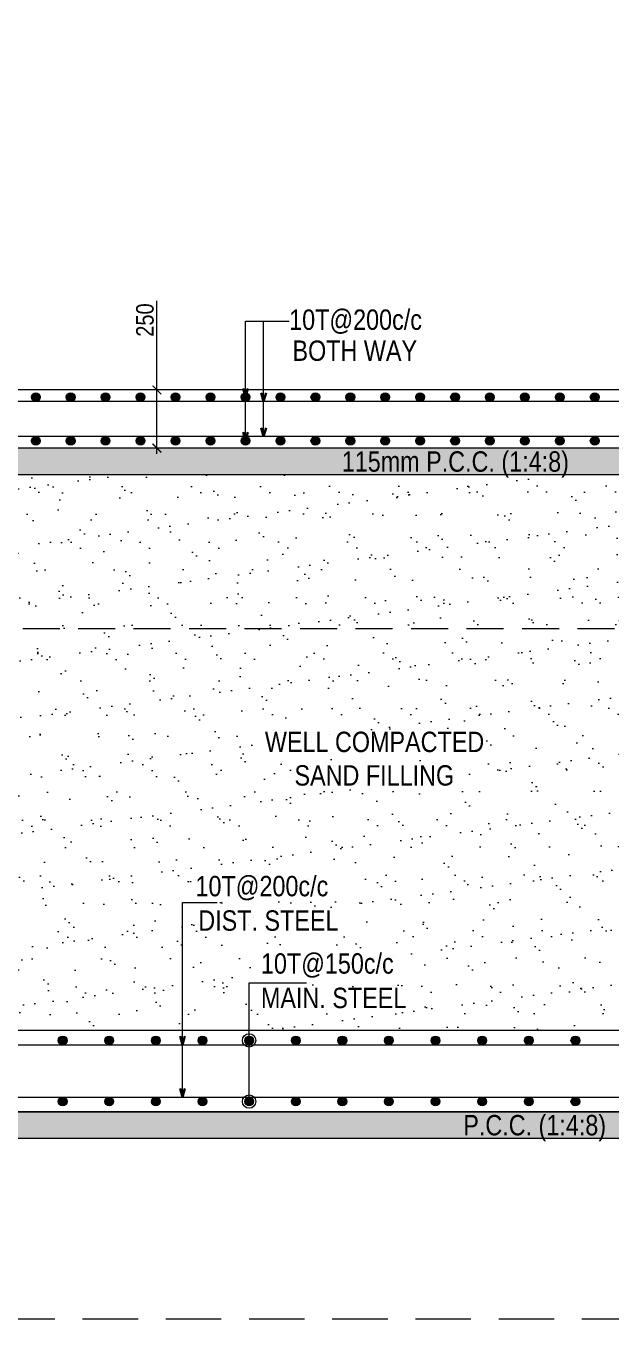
# Model space of a CAD drawing. Header units: millimetres. Extents: x 1112055 to 3390982, y -148532 to 766891.
# Drawn here: x 1800583 to 1810628, y 267857 to 290072 of the extents above; entities that cross this region are included whole.
import ezdxf

# ---------------------------------------------------------------- set-up
doc = ezdxf.new("R2010")
doc.units = ezdxf.units.MM
doc.header["$PDMODE"] = 35
doc.header["$PDSIZE"] = -25
doc.linetypes.add('Hidden', pattern=[9.525, 6.35, -3.175])
for name, color, linetype, lineweight in [('A_Levels', 150, 'Hidden', 13), ('B FOOTING', 49, 'Continuous', 20), ('B HATCH', 250, 'Continuous', 0), ('B P.C.C', 251, 'Continuous', 0), ('B STEEL', 34, 'Continuous', 15), ('B STEEL TEXT', 7, 'Continuous', 15), ('B-ST DIM', 250, 'Continuous', 18)]:
    doc.layers.add(name, color=color, linetype=linetype, lineweight=lineweight)
doc.styles.add('ARIAL', font='arial.ttf')
doc.styles.add('Q1', font='g13f12d.shx', dxfattribs={"width": 0.8})
doc.styles.add('SWINC', font='swissc.ttf')
doc.dimstyles.new('BH-STD', dxfattribs={"dimscale": 0, "dimtxt": 230, "dimasz": 125, "dimexe": 0, "dimexo": 100, "dimgap": 50, "dimtad": 1, "dimdec": 0, "dimzin": 1, "dimdsep": 46, "dimtxsty": 'Q1', "dimblk": 'ARCHTICK', "dimcen": 1, "dimdle": 100, "dimclrd": 250, "dimclre": 250, "dimclrt": 256, "dimadec": 0, "dimazin": 0, "dimtfac": 1, "dimtdec": 0, "dimtix": 1, "dimtofl": 0, "dimtmove": 0, "dimatfit": 2, "dimfxl": 1, "dimtolj": 1, "dimtzin": 0, "dimlwd": 9, "dimlwe": 9, "dimarcsym": 0})
doc.dimstyles.new('DIM 1', dxfattribs={"dimscale": 0, "dimtxt": 230, "dimasz": 150, "dimexe": 0.18, "dimexo": 0.0625, "dimgap": 0.5, "dimtad": 1, "dimdec": 0, "dimzin": 0, "dimdsep": 46, "dimtxsty": 'ARIAL', "dimblk": 'OBLIQUE', "dimcen": 6, "dimse1": 1, "dimse2": 1, "dimclrd": 256, "dimclrt": 256, "dimadec": 0, "dimazin": 2, "dimtfac": 0.75, "dimtdec": 0, "dimtix": 1, "dimtofl": 0, "dimtmove": 1, "dimatfit": 3, "dimldrblk": 'OPEN30', "dimfxl": 0.18, "dimfrac": 1, "dimtolj": 1, "dimtzin": 0, "dimlwd": -1, "dimarcsym": 0})

# ---------------------------------------------------------------- blocks, each defined once
blk = doc.blocks.new('_ArchTick')
at = {"color": 0, "linetype": 'ByBlock', "const_width": 0.15}
blk.add_lwpolyline([(-0.5, -0.5), (0.5, 0.5)], dxfattribs=at)
blk = doc.blocks.new('*D742')
at = {"layer": 'B-ST DIM', "color": 7, "lineweight": 9, "ltscale": 50, "transparency": 16777216}
for p, q in [((1802832, 283820), (1802832, 285348)), ((1803127, 283820), (1802832, 283820)), ((1802832, 282720), (1802832, 283820))]:
    blk.add_line(p, q, dxfattribs=at)
at = {"layer": 'B-ST DIM', "color": 7, "linetype": 'Hidden', "lineweight": 9, "ltscale": 50, "transparency": 16777216}
blk.add_line((1803430, 282820), (1802832, 282820), dxfattribs=at)
at = {"layer": 'Defpoints', "color": 0, "ltscale": 50, "transparency": 16777216}
for p in [(1802832, 283820), (1803227, 283820), (1803530, 282820)]:
    blk.add_point(p, dxfattribs=at)
at = {"layer": 'B-ST DIM', "color": 7, "lineweight": 9, "ltscale": 50, "transparency": 16777216, "xscale": 150, "yscale": 150, "zscale": 150}
for p, rotation in [((1802832, 283820), 90), ((1802832, 282820), 270)]:
    blk.add_blockref('_ArchTick', p, dxfattribs=dict(at, rotation=rotation))
at = {"layer": 'B-ST DIM', "color": 7, "ltscale": 50, "transparency": 16777216, "insert": (1802628, 285019), "char_height": 300, "attachment_point": 5, "rotation": 90, "style": 'SWINC'}
blk.add_mtext('\\A1;250', dxfattribs=at)
blk = doc.blocks.new('_Oblique')
at = {"color": 0, "linetype": 'ByBlock', "lineweight": -2}
blk.add_line((-0.5, -0.5), (0.5, 0.5), dxfattribs=at)
blk = doc.blocks.new('_Open30')
at = {"color": 0, "linetype": 'ByBlock', "lineweight": -2}
for p, q in [((-1, 0.27), (0, 0)), ((0, 0), (-1, -0.27)), ((0, 0), (-1, 0))]:
    blk.add_line(p, q, dxfattribs=at)

msp = doc.modelspace()

# ---------------------------------------------------------------- hatches: boundary and pattern name
at = {"layer": 'B HATCH', "lineweight": 0}
h = msp.add_hatch(dxfattribs=at)
h.set_pattern_fill('AR-CONC', color=250, scale=3, style=0)
h.set_pattern_definition([(50, (229009.9, -237226.4), (546.55401, -47.81726), [57.15, -628.65]), (355, (229009.9, -237226.4), (-105.73026, 573.17054), [45.72, -502.92175]), (100.451445, (229055.44, -237230.37), (440.82374, 525.35326), [48.57003, -534.27073]), (46.1842, (229009.9, -237074), (813.23712, -126.12698), [85.725, -942.975]), (96.63556, (229077.7, -237084.5), (712.2124, 742.27837), [72.85507, -801.40682]), (351.18415, (229009.9, -237074), (712.2124, 742.27837), [68.5799, -754.3792]), (21, (229086.1, -237112.1), (454.84317, -306.7956), [57.15, -628.65]), (326, (229086.1, -237112.1), (185.40609, 552.5639), [45.72, -502.92]), (71.451445, (229124, -237137.65), (640.24926, 245.7683), [48.57003, -534.26981]), (37.5, (229009.9, -237226.38), (9.26581, 253.665117), [0, -496.824, 0, -510.54, 0, -504.825]), (7.5, (229009.9, -237226.38), (200.458988, 300.541724), [0, -291.084, 0, -485.394, 0, -192.405]), (327.5, (228839.97, -237226.38), (406.771786, -17.186232), [0, -190.5, 0, -594.36, 0, -788.67]), (317.5, (228763.77, -237226.4), (444.387544, 76.27947), [0, -247.65, 0, -394.716, 0, -560.07])])
h.paths.add_polyline_path([(1795159.5, 282819.9), (1820738.5, 282819.9), (1820738.5, 282359.9), (1795159.5, 282359.9)])
h = msp.add_hatch(dxfattribs=at)
h.set_pattern_fill('AR-SAND', color=250, scale=15, style=0)
h.set_pattern_definition([(37.5, (219236.77, -248626.4), (-24.00047, 734.11986), [0, -579.12, 0, -647.7, 0, -619.125]), (7.5, (219236.8, -248626.4), (674.2849, 1075.23765), [0, -312.42, 0, -521.97, 0, -200.025]), (327.5, (218768.14, -248626.4), (1186.48856, 2.15578), [0, -190.5, 0, -685.8, 0, -895.35]), (317.5, (218768.1, -248626.4), (1145.3347, 334.394), [0, -95.25, 0, -449.58, 0, -514.35])])
h.paths.add_polyline_path([(1815358.5, 272819.9), (1815358.5, 273219.9), (1818758.5, 273219.9), (1818758.5, 276819.9), (1820738.5, 276819.9), (1820738.5, 282359.9), (1795159.5, 282359.9), (1795159.5, 272819.9)])
h = msp.add_hatch(dxfattribs=at)
h.set_pattern_fill('AR-CONC', color=250, scale=3, style=0)
h.set_pattern_definition([(50, (214050.9, -248626.4), (546.55401, -47.81726), [57.15, -628.65]), (355, (214050.9, -248626.4), (-105.73026, 573.17054), [45.72, -502.92175]), (100.451445, (214096.43, -248630.37), (440.82374, 525.35326), [48.57003, -534.27073]), (46.1842, (214050.9, -248474), (813.23712, -126.12698), [85.725, -942.975]), (96.63556, (214118.66, -248484.5), (712.2124, 742.27837), [72.85507, -801.40682]), (351.18415, (214050.9, -248474), (712.2124, 742.27837), [68.5799, -754.3792]), (21, (214127.1, -248512.1), (454.84317, -306.7956), [57.15, -628.65]), (326, (214127.1, -248512.1), (185.40609, 552.5639), [45.72, -502.92]), (71.451445, (214165, -248537.65), (640.24926, 245.7683), [48.57003, -534.26981]), (37.5, (214050.89, -248626.38), (9.26581, 253.665117), [0, -496.824, 0, -510.54, 0, -504.825]), (7.5, (214050.9, -248626.38), (200.458988, 300.541724), [0, -291.084, 0, -485.394, 0, -192.405]), (327.5, (213880.96, -248626.38), (406.771786, -17.186232), [0, -190.5, 0, -594.36, 0, -788.67]), (317.5, (213804.76, -248626.4), (444.387544, 76.27947), [0, -247.65, 0, -394.716, 0, -560.07])])
h.paths.add_polyline_path([(1792579.5, 271419.9), (1826618.5, 271419.9), (1826618.5, 270959.9), (1792579.5, 270959.9)])
at = {"layer": 'B STEEL'}
h = msp.add_hatch(color=256, dxfattribs=at)
h.dxf.hatch_style = 1
edge = h.paths.add_edge_path()
edge.add_arc((1800751.7, 283694.9), 75, 0, 360)
h = msp.add_hatch(color=256, dxfattribs=at)
h.dxf.hatch_style = 1
edge = h.paths.add_edge_path()
edge.add_arc((1801351.7, 283694.9), 75, 0, 360)
h = msp.add_hatch(color=256, dxfattribs=at)
h.dxf.hatch_style = 1
edge = h.paths.add_edge_path()
edge.add_arc((1801951.7, 283694.9), 75, 0, 360)
h = msp.add_hatch(color=256, dxfattribs=at)
h.dxf.hatch_style = 1
edge = h.paths.add_edge_path()
edge.add_arc((1802551.7, 283694.9), 75, 0, 360)
h = msp.add_hatch(color=256, dxfattribs=at)
h.dxf.hatch_style = 1
edge = h.paths.add_edge_path()
edge.add_arc((1803151.7, 283694.9), 75, 0, 360)
h = msp.add_hatch(color=256, dxfattribs=at)
h.dxf.hatch_style = 1
edge = h.paths.add_edge_path()
edge.add_arc((1803751.7, 283694.9), 75, 0, 360)
h = msp.add_hatch(color=256, dxfattribs=at)
h.dxf.hatch_style = 1
edge = h.paths.add_edge_path()
edge.add_arc((1804351.7, 283694.9), 75, 0, 360)
h = msp.add_hatch(color=256, dxfattribs=at)
h.dxf.hatch_style = 1
edge = h.paths.add_edge_path()
edge.add_arc((1804951.7, 283694.9), 75, 0, 360)
h = msp.add_hatch(color=256, dxfattribs=at)
h.dxf.hatch_style = 1
edge = h.paths.add_edge_path()
edge.add_arc((1805551.7, 283694.9), 75, 0, 360)
h = msp.add_hatch(color=256, dxfattribs=at)
h.dxf.hatch_style = 1
edge = h.paths.add_edge_path()
edge.add_arc((1806151.7, 283694.9), 75, 0, 360)
h = msp.add_hatch(color=256, dxfattribs=at)
h.dxf.hatch_style = 1
edge = h.paths.add_edge_path()
edge.add_arc((1806751.7, 283694.9), 75, 0, 360)
h = msp.add_hatch(color=256, dxfattribs=at)
h.dxf.hatch_style = 1
edge = h.paths.add_edge_path()
edge.add_arc((1807351.7, 283694.9), 75, 0, 360)
h = msp.add_hatch(color=256, dxfattribs=at)
h.dxf.hatch_style = 1
edge = h.paths.add_edge_path()
edge.add_arc((1807949, 283694.9), 75, 0, 360)
h = msp.add_hatch(color=256, dxfattribs=at)
h.dxf.hatch_style = 1
edge = h.paths.add_edge_path()
edge.add_arc((1808546.4, 283694.9), 75, 0, 360)
h = msp.add_hatch(color=256, dxfattribs=at)
h.dxf.hatch_style = 1
edge = h.paths.add_edge_path()
edge.add_arc((1809146.4, 283694.9), 75, 0, 360)
h = msp.add_hatch(color=256, dxfattribs=at)
h.dxf.hatch_style = 1
edge = h.paths.add_edge_path()
edge.add_arc((1809746.4, 283694.9), 75, 0, 360)
h = msp.add_hatch(color=256, dxfattribs=at)
h.dxf.hatch_style = 1
edge = h.paths.add_edge_path()
edge.add_arc((1810346.4, 283694.9), 75, 0, 360)
h = msp.add_hatch(color=256, dxfattribs=at)
h.dxf.hatch_style = 1
edge = h.paths.add_edge_path()
edge.add_arc((1800751.7, 282944.9), 75, 0, 360)
h = msp.add_hatch(color=256, dxfattribs=at)
h.dxf.hatch_style = 1
edge = h.paths.add_edge_path()
edge.add_arc((1801351.7, 282944.9), 75, 0, 360)
h = msp.add_hatch(color=256, dxfattribs=at)
h.dxf.hatch_style = 1
edge = h.paths.add_edge_path()
edge.add_arc((1801951.7, 282944.9), 75, 0, 360)
h = msp.add_hatch(color=256, dxfattribs=at)
h.dxf.hatch_style = 1
edge = h.paths.add_edge_path()
edge.add_arc((1802551.7, 282944.9), 75, 0, 360)
h = msp.add_hatch(color=256, dxfattribs=at)
h.dxf.hatch_style = 1
edge = h.paths.add_edge_path()
edge.add_arc((1803151.7, 282944.9), 75, 0, 360)
h = msp.add_hatch(color=256, dxfattribs=at)
h.dxf.hatch_style = 1
edge = h.paths.add_edge_path()
edge.add_arc((1803751.7, 282944.9), 75, 0, 360)
h = msp.add_hatch(color=256, dxfattribs=at)
h.dxf.hatch_style = 1
edge = h.paths.add_edge_path()
edge.add_arc((1804351.7, 282944.9), 75, 0, 360)
h = msp.add_hatch(color=256, dxfattribs=at)
h.dxf.hatch_style = 1
edge = h.paths.add_edge_path()
edge.add_arc((1804951.7, 282944.9), 75, 0, 360)
h = msp.add_hatch(color=256, dxfattribs=at)
h.dxf.hatch_style = 1
edge = h.paths.add_edge_path()
edge.add_arc((1805551.7, 282944.9), 75, 0, 360)
h = msp.add_hatch(color=256, dxfattribs=at)
h.dxf.hatch_style = 1
edge = h.paths.add_edge_path()
edge.add_arc((1806151.7, 282944.9), 75, 0, 360)
h = msp.add_hatch(color=256, dxfattribs=at)
h.dxf.hatch_style = 1
edge = h.paths.add_edge_path()
edge.add_arc((1806751.7, 282944.9), 75, 0, 360)
h = msp.add_hatch(color=256, dxfattribs=at)
h.dxf.hatch_style = 1
edge = h.paths.add_edge_path()
edge.add_arc((1807351.7, 282944.9), 75, 0, 360)
h = msp.add_hatch(color=256, dxfattribs=at)
h.dxf.hatch_style = 1
edge = h.paths.add_edge_path()
edge.add_arc((1807949, 282944.9), 75, 0, 360)
h = msp.add_hatch(color=256, dxfattribs=at)
h.dxf.hatch_style = 1
edge = h.paths.add_edge_path()
edge.add_arc((1808546.4, 282944.9), 75, 0, 360)
h = msp.add_hatch(color=256, dxfattribs=at)
h.dxf.hatch_style = 1
edge = h.paths.add_edge_path()
edge.add_arc((1809146.4, 282944.9), 75, 0, 360)
h = msp.add_hatch(color=256, dxfattribs=at)
h.dxf.hatch_style = 1
edge = h.paths.add_edge_path()
edge.add_arc((1809746.4, 282944.9), 75, 0, 360)
h = msp.add_hatch(color=256, dxfattribs=at)
h.dxf.hatch_style = 1
edge = h.paths.add_edge_path()
edge.add_arc((1810346.4, 282944.9), 75, 0, 360)
h = msp.add_hatch(color=256, dxfattribs=at)
h.dxf.hatch_style = 1
edge = h.paths.add_edge_path()
edge.add_arc((1801214.5, 272644.9), 75, 0, 360)
h = msp.add_hatch(color=256, dxfattribs=at)
h.dxf.hatch_style = 1
edge = h.paths.add_edge_path()
edge.add_arc((1802014.5, 272644.9), 75, 0, 360)
h = msp.add_hatch(color=256, dxfattribs=at)
h.dxf.hatch_style = 1
edge = h.paths.add_edge_path()
edge.add_arc((1802814.5, 272644.9), 75, 0, 360)
h = msp.add_hatch(color=256, dxfattribs=at)
h.dxf.hatch_style = 1
edge = h.paths.add_edge_path()
edge.add_arc((1803614.5, 272644.9), 75, 0, 360)
h = msp.add_hatch(color=256, dxfattribs=at)
h.dxf.hatch_style = 1
edge = h.paths.add_edge_path()
edge.add_arc((1804414.5, 272644.9), 75, 0, 360)
h = msp.add_hatch(color=256, dxfattribs=at)
h.dxf.hatch_style = 1
edge = h.paths.add_edge_path()
edge.add_arc((1805214.5, 272644.9), 75, 0, 360)
h = msp.add_hatch(color=256, dxfattribs=at)
h.dxf.hatch_style = 1
edge = h.paths.add_edge_path()
edge.add_arc((1806014.5, 272644.9), 75, 0, 360)
h = msp.add_hatch(color=256, dxfattribs=at)
h.dxf.hatch_style = 1
edge = h.paths.add_edge_path()
edge.add_arc((1806814.5, 272644.9), 75, 0, 360)
h = msp.add_hatch(color=256, dxfattribs=at)
h.dxf.hatch_style = 1
edge = h.paths.add_edge_path()
edge.add_arc((1807614.5, 272644.9), 75, 0, 360)
h = msp.add_hatch(color=256, dxfattribs=at)
h.dxf.hatch_style = 1
edge = h.paths.add_edge_path()
edge.add_arc((1808414.5, 272644.9), 75, 0, 360)
h = msp.add_hatch(color=256, dxfattribs=at)
h.dxf.hatch_style = 1
edge = h.paths.add_edge_path()
edge.add_arc((1809214.5, 272644.9), 75, 0, 360)
h = msp.add_hatch(color=256, dxfattribs=at)
h.dxf.hatch_style = 1
edge = h.paths.add_edge_path()
edge.add_arc((1810014.5, 272644.9), 75, 0, 360)
h = msp.add_hatch(color=256, dxfattribs=at)
h.dxf.hatch_style = 1
edge = h.paths.add_edge_path()
edge.add_arc((1801214.5, 271594.9), 75, 0, 360)
h = msp.add_hatch(color=256, dxfattribs=at)
h.dxf.hatch_style = 1
edge = h.paths.add_edge_path()
edge.add_arc((1802014.5, 271594.9), 75, 0, 360)
h = msp.add_hatch(color=256, dxfattribs=at)
h.dxf.hatch_style = 1
edge = h.paths.add_edge_path()
edge.add_arc((1802814.5, 271594.9), 75, 0, 360)
h = msp.add_hatch(color=256, dxfattribs=at)
h.dxf.hatch_style = 1
edge = h.paths.add_edge_path()
edge.add_arc((1803614.5, 271594.9), 75, 0, 360)
h = msp.add_hatch(color=256, dxfattribs=at)
h.dxf.hatch_style = 1
edge = h.paths.add_edge_path()
edge.add_arc((1804414.5, 271594.9), 75, 0, 360)
h = msp.add_hatch(color=256, dxfattribs=at)
h.dxf.hatch_style = 1
edge = h.paths.add_edge_path()
edge.add_arc((1805214.5, 271594.9), 75, 0, 360)
h = msp.add_hatch(color=256, dxfattribs=at)
h.dxf.hatch_style = 1
edge = h.paths.add_edge_path()
edge.add_arc((1806014.5, 271594.9), 75, 0, 360)
h = msp.add_hatch(color=256, dxfattribs=at)
h.dxf.hatch_style = 1
edge = h.paths.add_edge_path()
edge.add_arc((1806814.5, 271594.9), 75, 0, 360)
h = msp.add_hatch(color=256, dxfattribs=at)
h.dxf.hatch_style = 1
edge = h.paths.add_edge_path()
edge.add_arc((1807614.5, 271594.9), 75, 0, 360)
h = msp.add_hatch(color=256, dxfattribs=at)
h.dxf.hatch_style = 1
edge = h.paths.add_edge_path()
edge.add_arc((1808414.5, 271594.9), 75, 0, 360)
h = msp.add_hatch(color=256, dxfattribs=at)
h.dxf.hatch_style = 1
edge = h.paths.add_edge_path()
edge.add_arc((1809214.5, 271594.9), 75, 0, 360)
h = msp.add_hatch(color=256, dxfattribs=at)
h.dxf.hatch_style = 1
edge = h.paths.add_edge_path()
edge.add_arc((1810014.5, 271594.9), 75, 0, 360)

# ---------------------------------------------------------------- linework, layer by layer
at = {"layer": 'A_Levels', "linetype": 'Hidden', "ltscale": 100}
for p, q in [((1780525.5, 279719.9), (1826431.4, 279719.9)), ((1780525.5, 271419.9), (1826431.4, 271419.9))]:
    msp.add_line(p, q, dxfattribs=at)
at = {"layer": 'B FOOTING'}
for p, q in [((1820738.5, 283819.9), (1795159.5, 283819.9)), ((1820738.5, 282819.9), (1795159.5, 282819.9)), ((1820738.5, 282359.9), (1795159.5, 282359.9))]:
    msp.add_line(p, q, dxfattribs=at)
for points in [[(1793039.5, 272819.9), (1815358.5, 272819.9), (1815358.5, 271419.9), (1793039.5, 271419.9)], [(1792579.5, 271419.9), (1826618.5, 271419.9), (1826618.5, 270959.9), (1792579.5, 270959.9)]]:
    msp.add_lwpolyline(points, close=True, dxfattribs=at)
at = {"layer": 'B P.C.C', "color": 250, "linetype": 'Hidden', "lineweight": 0, "ltscale": 150}
msp.add_lwpolyline([(1779599.7, 303382.9), (1828225.4, 303382.9), (1828225.4, 267856.6), (1779599.7, 267856.6)], close=True, dxfattribs=at)
at = {"layer": 'B STEEL', "flags": 128}
for points in [[(1821390.7, 283184.6), (1821390.7, 283619.9), (1794411.9, 283619.9), (1794411.9, 283249.7)], [(1821319.3, 283366.5), (1821319.3, 283019.9), (1794496.5, 283019.9), (1794496.5, 283390.2)]]:
    msp.add_lwpolyline(points, dxfattribs=at)
at = {"layer": 'B STEEL'}
for points in [[(1793139.5, 271670.5), (1793139.5, 272569.9), (1818357, 272569.9)], [(1793239.5, 272478.7), (1793239.5, 271669.9), (1818357, 271669.9)]]:
    msp.add_lwpolyline(points, dxfattribs=at)
for centre in [(1800751.7, 283694.9), (1801351.7, 283694.9), (1801951.7, 283694.9), (1802551.7, 283694.9), (1803151.7, 283694.9), (1803751.7, 283694.9), (1804351.7, 283694.9), (1804951.7, 283694.9), (1805551.7, 283694.9), (1806151.7, 283694.9), (1806751.7, 283694.9), (1807351.7, 283694.9), (1807949, 283694.9), (1808546.4, 283694.9), (1809146.4, 283694.9), (1809746.4, 283694.9), (1810346.4, 283694.9), (1800751.7, 282944.9), (1801351.7, 282944.9), (1801951.7, 282944.9), (1802551.7, 282944.9), (1803151.7, 282944.9), (1803751.7, 282944.9), (1804351.7, 282944.9), (1804951.7, 282944.9), (1805551.7, 282944.9), (1806151.7, 282944.9), (1806751.7, 282944.9), (1807351.7, 282944.9), (1807949, 282944.9), (1808546.4, 282944.9), (1809146.4, 282944.9), (1809746.4, 282944.9), (1810346.4, 282944.9), (1801214.5, 272644.9), (1802014.5, 272644.9), (1802814.5, 272644.9), (1803614.5, 272644.9), (1804414.5, 272644.9), (1805214.5, 272644.9), (1806014.5, 272644.9), (1806814.5, 272644.9), (1807614.5, 272644.9), (1808414.5, 272644.9), (1809214.5, 272644.9), (1810014.5, 272644.9), (1801214.5, 271594.9), (1802014.5, 271594.9), (1802814.5, 271594.9), (1803614.5, 271594.9), (1804414.5, 271594.9), (1805214.5, 271594.9), (1806014.5, 271594.9), (1806814.5, 271594.9), (1807614.5, 271594.9), (1808414.5, 271594.9), (1809214.5, 271594.9), (1810014.5, 271594.9)]:
    msp.add_circle(centre, 75, dxfattribs=at)

# ---------------------------------------------------------------- texts
at = {"layer": 'B STEEL TEXT', "lineweight": 9, "style": 'SWINC'}
for s, p in [('10T@200c/c', (1805102.1, 284850.7)), ('BOTH WAY', (1805159.3, 284317.8)), ('115mm P.C.C. (1:4:8)', (1806005, 282413.8)), ('WELL COMPACTED', (1804685.4, 277597.8)), ('SAND FILLING', (1805193.9, 277022.1)), ('10T@200c/c', (1803494.7, 275120.1)), ('DIST. STEEL', (1803542.6, 274528.5)), ('10T@150c/c', (1804617.7, 273791.1)), ('MAIN. STEEL', (1804617.7, 273199.6)), ('P.C.C. (1:4:8)', (1808090.9, 271013.8))]:
    msp.add_text(s, height=350, dxfattribs=at).set_placement(p)

# ---------------------------------------------------------------- dimensions: what is measured, and where the dimension line sits
at = {"layer": 'B-ST DIM', "ltscale": 50}
dim = msp.add_linear_dim(base=(1802832.2, 283819.9), p1=(1803529.5, 282819.9), p2=(1803227.2, 283819.9), angle=90, dimstyle='BH-STD', override={"dimscale": 1, "dimtxt": 300, "dimasz": 150, "dimlfac": 0.25, "dimtxsty": 'SWINC', "dimclrd": 7, "dimclre": 7, "dimclrt": 7}, dxfattribs=at)
dim.commit()
dim.dimension.update_dxf_attribs({"geometry": '*D742', "text_midpoint": (1802832.2, 285018.6), "dimtype": 128})

# ---------------------------------------------------------------- leaders
at = {"layer": 'B STEEL TEXT', "lineweight": 5}
for points in [[(1804351.7, 282944.9), (1804351.7, 284998.5), (1805100, 284998.5)], [(1804351.7, 283694.9), (1804351.7, 284998.5), (1805100, 284998.5)], [(1804664.2, 283019.9), (1804664.2, 284998.5), (1805100, 284998.5)], [(1804664.2, 283619.9), (1804664.2, 284998.5), (1805100, 284998.5)], [(1803271.4, 271669.9), (1803271.4, 275010.7), (1803865.3, 275010.7)], [(1803271.4, 272569.9), (1803271.4, 275010.7), (1803865.3, 275010.7)]]:
    msp.add_leader(points, dimstyle='DIM 1', override={"dimscale": 1, "dimtad": 0, "dimtxsty": 'SWINC', "dimfxlon": 1, "dimlwd": 5, "dimarcsym": 2}, dxfattribs=at)
at = {"layer": 'B STEEL TEXT', "lineweight": 9}
for points in [[(1804414.5, 271594.9), (1804414.5, 273632.9), (1805398.8, 273632.9)], [(1804414.5, 272644.9), (1804414.5, 273632.9), (1805398.8, 273632.9)]]:
    msp.add_leader(points, dimstyle='DIM 1', override={"dimscale": 1, "dimasz": 230, "dimtad": 0, "dimtxsty": 'SWINC', "dimldrblk": 'DotBlank', "dimfxlon": 1, "dimarcsym": 2}, dxfattribs=at)

doc.saveas('drawing.dxf')
